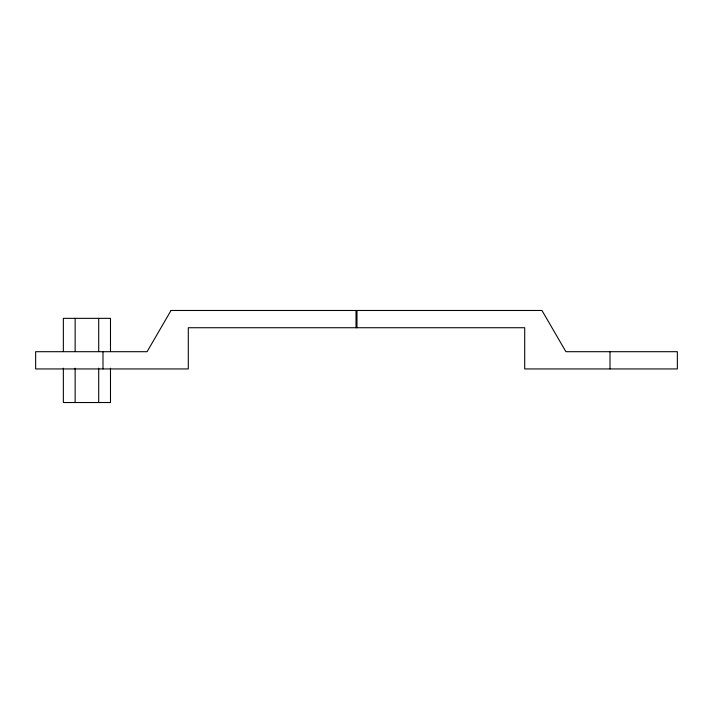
<?xml version="1.0" encoding="UTF-8"?>
<svg xmlns="http://www.w3.org/2000/svg" width="713" height="713" viewBox="0 0 713 713"><rect width="100%" height="100%" fill="white"/><g stroke="black" fill="none" stroke-linecap="round" stroke-linejoin="round"><path stroke-width="1.07" d="M610.007 351.696L610.007 368.942M356.981 310.476L356.981 327.73M356.019 310.476L356.019 327.73M110.488 351.571L110.488 318.346L63.35 318.346L63.35 351.571M110.488 368.184L110.488 402.524L63.35 402.524L63.35 368.184M102.993 351.696L102.993 368.942M98.706 318.346L98.706 351.571M98.706 368.184L98.706 402.524M75.132 318.346L75.132 351.571M75.132 368.184L75.132 402.524M171.04 310.476L147.083 351.696L35.65 351.696L35.65 368.942L188.294 368.942L188.294 327.73L524.706 327.73L524.706 368.942L677.35 368.942L677.35 351.696L565.917 351.696L541.96 310.476L171.04 310.476"/></g></svg>
